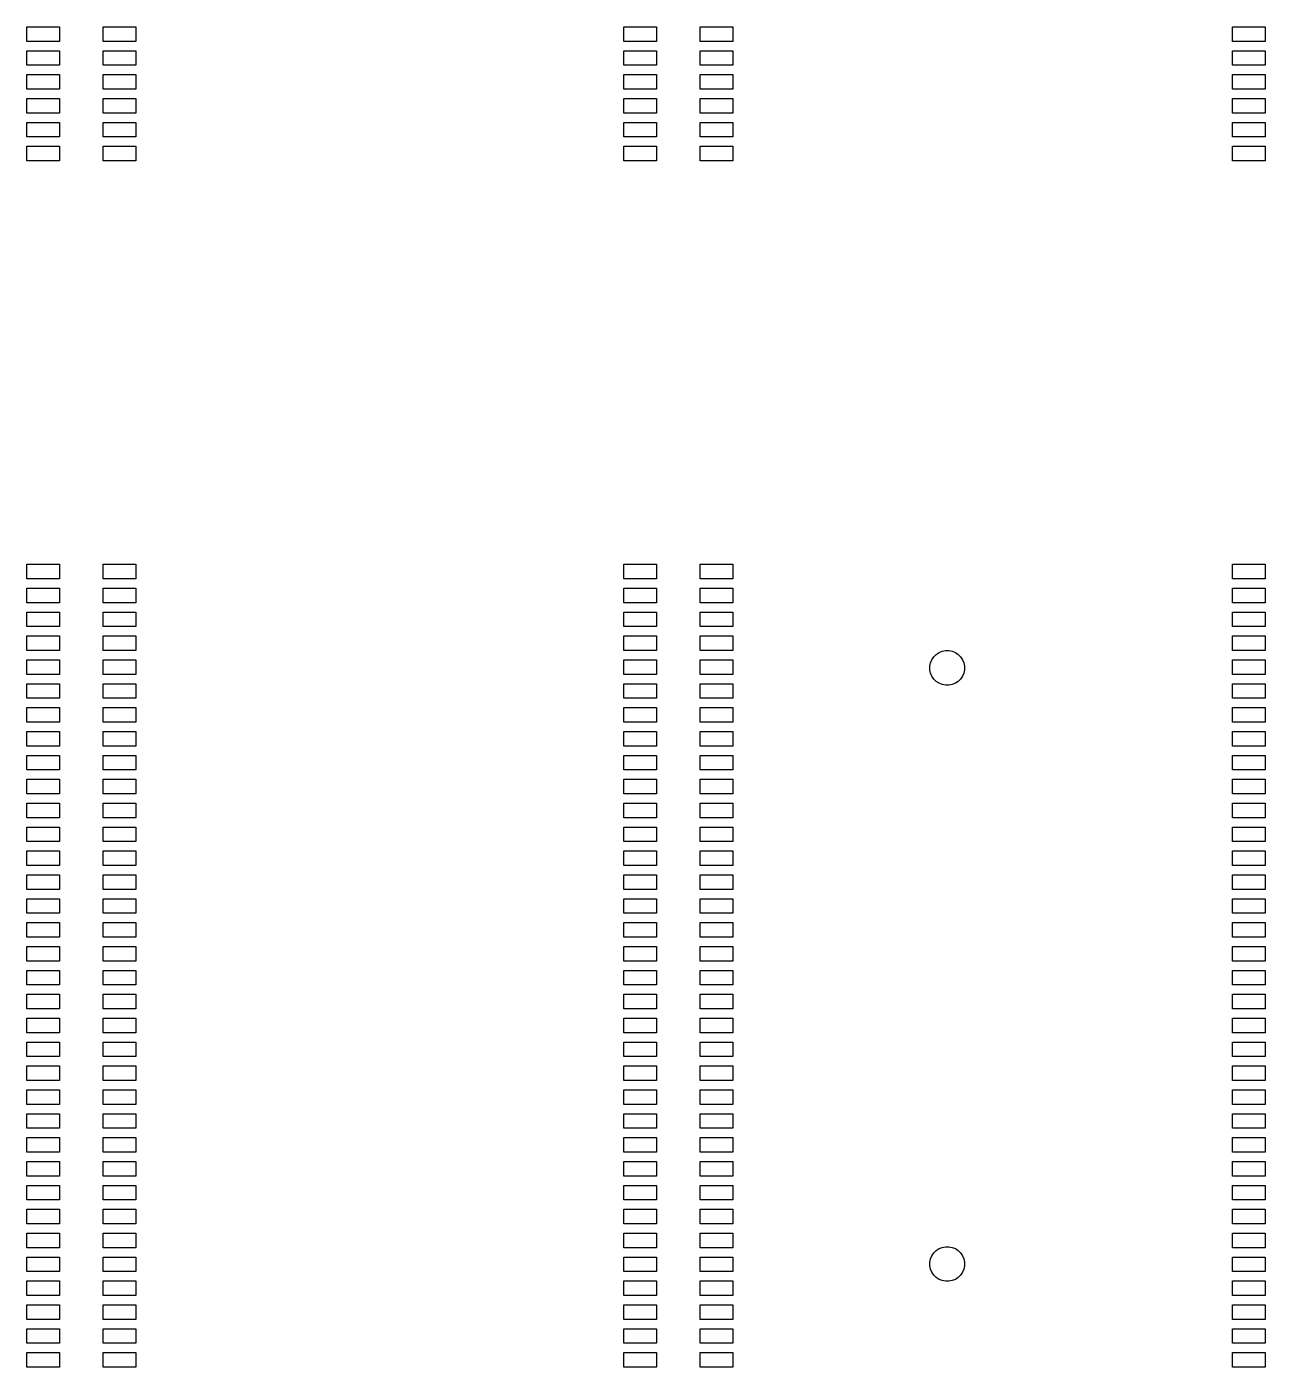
# Model space of a CAD drawing. Extents: x 2.4 to 21.3, y -21.6 to -2.
# Drawn here: x 12.224 to 14.267, y -6.508 to -4.299 of the extents above; entities that cross this region are included whole.
import ezdxf

# ---------------------------------------------------------------- set-up
doc = ezdxf.new("R2010")
doc.units = 0
doc.header["$MEASUREMENT"] = 0
doc.layers.add('BLACK', color=7, linetype='CONTINUOUS')

msp = doc.modelspace()

# ---------------------------------------------------------------- linework, layer by layer
at = {"layer": 'BLACK', "linetype": 'CONTINUOUS'}
for p, q in [((12.2244, -4.32264), (12.2244, -4.29862)), ((12.2244, -4.29862), (12.2784, -4.29862)), ((12.2784, -4.29862), (12.2784, -4.32264)), ((12.3505, -4.32264), (12.3505, -4.29862)), ((12.3505, -4.29862), (12.4044, -4.29862)), ((12.4044, -4.29862), (12.4044, -4.32264)), ((13.2087, -4.32264), (13.2087, -4.29862)), ((13.2087, -4.29862), (13.2626, -4.29862)), ((13.2626, -4.29862), (13.2626, -4.32264)), ((13.3347, -4.32264), (13.3347, -4.29862)), ((13.3347, -4.29862), (13.3887, -4.29862)), ((13.3887, -4.29862), (13.3887, -4.32264)), ((14.2126, -4.32264), (14.2126, -4.29862)), ((14.2126, -4.29862), (14.2665, -4.29862)), ((14.2665, -4.29862), (14.2665, -4.32264)), ((12.2784, -4.32264), (12.2244, -4.32264)), ((12.4044, -4.32264), (12.3505, -4.32264)), ((13.2626, -4.32264), (13.2087, -4.32264)), ((13.3887, -4.32264), (13.3347, -4.32264)), ((14.2665, -4.32264), (14.2126, -4.32264)), ((12.2244, -4.36201), (12.2244, -4.33799)), ((12.2244, -4.33799), (12.2784, -4.33799)), ((12.2784, -4.33799), (12.2784, -4.36201)), ((12.3505, -4.36201), (12.3505, -4.33799)), ((12.3505, -4.33799), (12.4044, -4.33799)), ((12.4044, -4.33799), (12.4044, -4.36201)), ((13.2087, -4.36201), (13.2087, -4.33799)), ((13.2087, -4.33799), (13.2626, -4.33799)), ((13.2626, -4.33799), (13.2626, -4.36201)), ((13.3347, -4.36201), (13.3347, -4.33799)), ((13.3347, -4.33799), (13.3887, -4.33799)), ((13.3887, -4.33799), (13.3887, -4.36201)), ((14.2126, -4.36201), (14.2126, -4.33799)), ((14.2126, -4.33799), (14.2665, -4.33799)), ((14.2665, -4.33799), (14.2665, -4.36201)), ((12.2784, -4.36201), (12.2244, -4.36201)), ((12.4044, -4.36201), (12.3505, -4.36201)), ((13.2626, -4.36201), (13.2087, -4.36201)), ((13.3887, -4.36201), (13.3347, -4.36201)), ((14.2665, -4.36201), (14.2126, -4.36201)), ((12.2244, -4.40138), (12.2244, -4.37736)), ((12.2244, -4.37736), (12.2784, -4.37736)), ((12.2784, -4.37736), (12.2784, -4.40138)), ((12.3505, -4.40138), (12.3505, -4.37736)), ((12.3505, -4.37736), (12.4044, -4.37736)), ((12.4044, -4.37736), (12.4044, -4.40138)), ((13.2087, -4.40138), (13.2087, -4.37736)), ((13.2087, -4.37736), (13.2626, -4.37736)), ((13.2626, -4.37736), (13.2626, -4.40138)), ((13.3347, -4.40138), (13.3347, -4.37736)), ((13.3347, -4.37736), (13.3887, -4.37736)), ((13.3887, -4.37736), (13.3887, -4.40138)), ((14.2126, -4.40138), (14.2126, -4.37736)), ((14.2126, -4.37736), (14.2665, -4.37736)), ((14.2665, -4.37736), (14.2665, -4.40138)), ((12.2784, -4.40138), (12.2244, -4.40138)), ((12.2244, -4.44075), (12.2244, -4.41673)), ((12.2244, -4.41673), (12.2784, -4.41673)), ((12.2784, -4.41673), (12.2784, -4.44075)), ((12.4044, -4.40138), (12.3505, -4.40138)), ((12.3505, -4.44075), (12.3505, -4.41673)), ((12.3505, -4.41673), (12.4044, -4.41673)), ((12.4044, -4.41673), (12.4044, -4.44075)), ((13.2626, -4.40138), (13.2087, -4.40138)), ((13.2087, -4.44075), (13.2087, -4.41673)), ((13.2087, -4.41673), (13.2626, -4.41673)), ((13.2626, -4.41673), (13.2626, -4.44075)), ((13.3887, -4.40138), (13.3347, -4.40138)), ((13.3347, -4.44075), (13.3347, -4.41673)), ((13.3347, -4.41673), (13.3887, -4.41673)), ((13.3887, -4.41673), (13.3887, -4.44075)), ((14.2665, -4.40138), (14.2126, -4.40138)), ((14.2126, -4.44075), (14.2126, -4.41673)), ((14.2126, -4.41673), (14.2665, -4.41673)), ((14.2665, -4.41673), (14.2665, -4.44075)), ((12.2784, -4.44075), (12.2244, -4.44075)), ((12.2244, -4.48012), (12.2244, -4.4561)), ((12.2244, -4.4561), (12.2784, -4.4561)), ((12.2784, -4.4561), (12.2784, -4.48012)), ((12.4044, -4.44075), (12.3505, -4.44075)), ((12.3505, -4.48012), (12.3505, -4.4561)), ((12.3505, -4.4561), (12.4044, -4.4561)), ((12.4044, -4.4561), (12.4044, -4.48012)), ((13.2626, -4.44075), (13.2087, -4.44075)), ((13.2087, -4.48012), (13.2087, -4.4561)), ((13.2087, -4.4561), (13.2626, -4.4561)), ((13.2626, -4.4561), (13.2626, -4.48012)), ((13.3887, -4.44075), (13.3347, -4.44075)), ((13.3347, -4.48012), (13.3347, -4.4561)), ((13.3347, -4.4561), (13.3887, -4.4561)), ((13.3887, -4.4561), (13.3887, -4.48012)), ((14.2665, -4.44075), (14.2126, -4.44075)), ((14.2126, -4.48012), (14.2126, -4.4561)), ((14.2126, -4.4561), (14.2665, -4.4561)), ((14.2665, -4.4561), (14.2665, -4.48012)), ((12.2784, -4.48012), (12.2244, -4.48012)), ((12.4044, -4.48012), (12.3505, -4.48012)), ((13.2626, -4.48012), (13.2087, -4.48012)), ((13.3887, -4.48012), (13.3347, -4.48012)), ((14.2665, -4.48012), (14.2126, -4.48012)), ((12.2244, -4.51949), (12.2244, -4.49547)), ((12.2244, -4.49547), (12.2784, -4.49547)), ((12.2784, -4.49547), (12.2784, -4.51949)), ((12.3505, -4.51949), (12.3505, -4.49547)), ((12.3505, -4.49547), (12.4044, -4.49547)), ((12.4044, -4.49547), (12.4044, -4.51949)), ((13.2087, -4.51949), (13.2087, -4.49547)), ((13.2087, -4.49547), (13.2626, -4.49547)), ((13.2626, -4.49547), (13.2626, -4.51949)), ((13.3347, -4.51949), (13.3347, -4.49547)), ((13.3347, -4.49547), (13.3887, -4.49547)), ((13.3887, -4.49547), (13.3887, -4.51949)), ((14.2126, -4.51949), (14.2126, -4.49547)), ((14.2126, -4.49547), (14.2665, -4.49547)), ((14.2665, -4.49547), (14.2665, -4.51949)), ((12.2784, -4.51949), (12.2244, -4.51949)), ((12.4044, -4.51949), (12.3505, -4.51949)), ((13.2626, -4.51949), (13.2087, -4.51949)), ((13.3887, -4.51949), (13.3347, -4.51949)), ((14.2665, -4.51949), (14.2126, -4.51949)), ((12.2244, -5.20846), (12.2244, -5.18445)), ((12.2244, -5.18445), (12.2784, -5.18445)), ((12.2784, -5.18445), (12.2784, -5.20846)), ((12.3505, -5.20846), (12.3505, -5.18445)), ((12.3505, -5.18445), (12.4044, -5.18445)), ((12.4044, -5.18445), (12.4044, -5.20846)), ((13.2087, -5.20846), (13.2087, -5.18445)), ((13.2087, -5.18445), (13.2626, -5.18445)), ((13.2626, -5.18445), (13.2626, -5.20846)), ((13.3347, -5.20846), (13.3347, -5.18445)), ((13.3347, -5.18445), (13.3887, -5.18445)), ((13.3887, -5.18445), (13.3887, -5.20846)), ((14.2126, -5.20846), (14.2126, -5.18445)), ((14.2126, -5.18445), (14.2665, -5.18445)), ((14.2665, -5.18445), (14.2665, -5.20846)), ((12.2784, -5.20846), (12.2244, -5.20846)), ((12.4044, -5.20846), (12.3505, -5.20846)), ((13.2626, -5.20846), (13.2087, -5.20846)), ((13.3887, -5.20846), (13.3347, -5.20846)), ((14.2665, -5.20846), (14.2126, -5.20846)), ((12.2244, -5.24783), (12.2244, -5.22382)), ((12.2244, -5.22382), (12.2784, -5.22382)), ((12.2784, -5.22382), (12.2784, -5.24783)), ((12.3505, -5.24783), (12.3505, -5.22382)), ((12.3505, -5.22382), (12.4044, -5.22382)), ((12.4044, -5.22382), (12.4044, -5.24783)), ((13.2087, -5.24783), (13.2087, -5.22382)), ((13.2087, -5.22382), (13.2626, -5.22382)), ((13.2626, -5.22382), (13.2626, -5.24783)), ((13.3347, -5.24783), (13.3347, -5.22382)), ((13.3347, -5.22382), (13.3887, -5.22382)), ((13.3887, -5.22382), (13.3887, -5.24783)), ((14.2126, -5.24783), (14.2126, -5.22382)), ((14.2126, -5.22382), (14.2665, -5.22382)), ((14.2665, -5.22382), (14.2665, -5.24783)), ((12.2784, -5.24783), (12.2244, -5.24783)), ((12.4044, -5.24783), (12.3505, -5.24783)), ((13.2626, -5.24783), (13.2087, -5.24783)), ((13.3887, -5.24783), (13.3347, -5.24783)), ((14.2665, -5.24783), (14.2126, -5.24783)), ((12.2244, -5.2872), (12.2244, -5.26319)), ((12.2244, -5.26319), (12.2784, -5.26319)), ((12.2784, -5.26319), (12.2784, -5.2872)), ((12.3505, -5.2872), (12.3505, -5.26319)), ((12.3505, -5.26319), (12.4044, -5.26319)), ((12.4044, -5.26319), (12.4044, -5.2872)), ((13.2087, -5.2872), (13.2087, -5.26319)), ((13.2087, -5.26319), (13.2626, -5.26319)), ((13.2626, -5.26319), (13.2626, -5.2872)), ((13.3347, -5.2872), (13.3347, -5.26319)), ((13.3347, -5.26319), (13.3887, -5.26319)), ((13.3887, -5.26319), (13.3887, -5.2872)), ((14.2126, -5.2872), (14.2126, -5.26319)), ((14.2126, -5.26319), (14.2665, -5.26319)), ((14.2665, -5.26319), (14.2665, -5.2872)), ((12.2784, -5.2872), (12.2244, -5.2872)), ((12.4044, -5.2872), (12.3505, -5.2872)), ((13.2626, -5.2872), (13.2087, -5.2872)), ((13.3887, -5.2872), (13.3347, -5.2872)), ((14.2665, -5.2872), (14.2126, -5.2872)), ((12.2244, -5.32657), (12.2244, -5.30256)), ((12.2244, -5.30256), (12.2784, -5.30256)), ((12.2784, -5.30256), (12.2784, -5.32657)), ((12.3505, -5.32657), (12.3505, -5.30256)), ((12.3505, -5.30256), (12.4044, -5.30256)), ((12.4044, -5.30256), (12.4044, -5.32657)), ((13.2087, -5.32657), (13.2087, -5.30256)), ((13.2087, -5.30256), (13.2626, -5.30256)), ((13.2626, -5.30256), (13.2626, -5.32657)), ((13.3347, -5.32657), (13.3347, -5.30256)), ((13.3347, -5.30256), (13.3887, -5.30256)), ((13.3887, -5.30256), (13.3887, -5.32657)), ((14.2126, -5.32657), (14.2126, -5.30256)), ((14.2126, -5.30256), (14.2665, -5.30256)), ((14.2665, -5.30256), (14.2665, -5.32657)), ((12.2784, -5.32657), (12.2244, -5.32657)), ((12.2244, -5.36594), (12.2244, -5.34193)), ((12.2244, -5.34193), (12.2784, -5.34193)), ((12.2784, -5.34193), (12.2784, -5.36594)), ((12.4044, -5.32657), (12.3505, -5.32657)), ((12.3505, -5.36594), (12.3505, -5.34193)), ((12.3505, -5.34193), (12.4044, -5.34193)), ((12.4044, -5.34193), (12.4044, -5.36594)), ((13.2626, -5.32657), (13.2087, -5.32657)), ((13.2087, -5.36594), (13.2087, -5.34193)), ((13.2087, -5.34193), (13.2626, -5.34193)), ((13.2626, -5.34193), (13.2626, -5.36594)), ((13.3887, -5.32657), (13.3347, -5.32657)), ((13.3347, -5.36594), (13.3347, -5.34193)), ((13.3347, -5.34193), (13.3887, -5.34193)), ((13.3887, -5.34193), (13.3887, -5.36594)), ((13.7147, -5.34699), (13.7168, -5.34179)), ((13.7168, -5.34179), (13.7199, -5.33712)), ((13.7199, -5.33712), (13.7239, -5.33314)), ((13.7239, -5.33314), (13.7286, -5.33002)), ((13.7286, -5.33002), (13.7338, -5.32787)), ((13.7338, -5.32787), (13.7393, -5.32677)), ((13.7393, -5.32677), (13.7449, -5.32677)), ((13.7449, -5.32677), (13.7504, -5.32787)), ((13.7504, -5.32787), (13.7556, -5.33002)), ((13.7556, -5.33002), (13.7603, -5.33314)), ((13.7603, -5.33314), (13.7643, -5.33712)), ((13.7643, -5.33712), (13.7674, -5.34179)), ((13.7674, -5.34179), (13.7696, -5.34699)), ((14.2665, -5.32657), (14.2126, -5.32657)), ((14.2126, -5.36594), (14.2126, -5.34193)), ((14.2126, -5.34193), (14.2665, -5.34193)), ((14.2665, -5.34193), (14.2665, -5.36594)), ((12.2784, -5.36594), (12.2244, -5.36594)), ((12.4044, -5.36594), (12.3505, -5.36594)), ((13.2626, -5.36594), (13.2087, -5.36594)), ((13.3887, -5.36594), (13.3347, -5.36594)), ((13.7136, -5.3525), (13.7147, -5.34699)), ((13.7136, -5.35813), (13.7136, -5.3525)), ((13.7147, -5.36364), (13.7136, -5.35813)), ((13.7168, -5.36884), (13.7147, -5.36364)), ((13.7696, -5.36364), (13.7674, -5.36884)), ((13.7696, -5.34699), (13.7707, -5.3525)), ((13.7707, -5.35813), (13.7696, -5.36364)), ((13.7707, -5.3525), (13.7707, -5.35813)), ((14.2665, -5.36594), (14.2126, -5.36594)), ((12.2244, -5.40531), (12.2244, -5.3813)), ((12.2244, -5.3813), (12.2784, -5.3813)), ((12.2784, -5.3813), (12.2784, -5.40531)), ((12.3505, -5.40531), (12.3505, -5.3813)), ((12.3505, -5.3813), (12.4044, -5.3813)), ((12.4044, -5.3813), (12.4044, -5.40531)), ((13.2087, -5.40531), (13.2087, -5.3813)), ((13.2087, -5.3813), (13.2626, -5.3813)), ((13.2626, -5.3813), (13.2626, -5.40531)), ((13.3347, -5.40531), (13.3347, -5.3813)), ((13.3347, -5.3813), (13.3887, -5.3813)), ((13.3887, -5.3813), (13.3887, -5.40531)), ((13.7199, -5.37351), (13.7168, -5.36884)), ((13.7239, -5.37749), (13.7199, -5.37351)), ((13.7286, -5.38061), (13.7239, -5.37749)), ((13.7338, -5.38276), (13.7286, -5.38061)), ((13.7393, -5.38386), (13.7338, -5.38276)), ((13.7449, -5.38386), (13.7393, -5.38386)), ((13.7504, -5.38276), (13.7449, -5.38386)), ((13.7556, -5.38061), (13.7504, -5.38276)), ((13.7603, -5.37749), (13.7556, -5.38061)), ((13.7643, -5.37351), (13.7603, -5.37749)), ((13.7674, -5.36884), (13.7643, -5.37351)), ((14.2126, -5.40531), (14.2126, -5.3813)), ((14.2126, -5.3813), (14.2665, -5.3813)), ((14.2665, -5.3813), (14.2665, -5.40531)), ((12.2784, -5.40531), (12.2244, -5.40531)), ((12.4044, -5.40531), (12.3505, -5.40531)), ((13.2626, -5.40531), (13.2087, -5.40531)), ((13.3887, -5.40531), (13.3347, -5.40531)), ((14.2665, -5.40531), (14.2126, -5.40531)), ((12.2244, -5.44469), (12.2244, -5.42067)), ((12.2244, -5.42067), (12.2784, -5.42067)), ((12.2784, -5.42067), (12.2784, -5.44469)), ((12.3505, -5.44469), (12.3505, -5.42067)), ((12.3505, -5.42067), (12.4044, -5.42067)), ((12.4044, -5.42067), (12.4044, -5.44469)), ((13.2087, -5.44469), (13.2087, -5.42067)), ((13.2087, -5.42067), (13.2626, -5.42067)), ((13.2626, -5.42067), (13.2626, -5.44469)), ((13.3347, -5.44469), (13.3347, -5.42067)), ((13.3347, -5.42067), (13.3887, -5.42067)), ((13.3887, -5.42067), (13.3887, -5.44469)), ((14.2126, -5.44469), (14.2126, -5.42067)), ((14.2126, -5.42067), (14.2665, -5.42067)), ((14.2665, -5.42067), (14.2665, -5.44469)), ((12.2784, -5.44469), (12.2244, -5.44469)), ((12.4044, -5.44469), (12.3505, -5.44469)), ((13.2626, -5.44469), (13.2087, -5.44469)), ((13.3887, -5.44469), (13.3347, -5.44469)), ((14.2665, -5.44469), (14.2126, -5.44469)), ((12.2244, -5.48406), (12.2244, -5.46004)), ((12.2244, -5.46004), (12.2784, -5.46004)), ((12.2784, -5.46004), (12.2784, -5.48406)), ((12.3505, -5.48406), (12.3505, -5.46004)), ((12.3505, -5.46004), (12.4044, -5.46004)), ((12.4044, -5.46004), (12.4044, -5.48406)), ((13.2087, -5.48406), (13.2087, -5.46004)), ((13.2087, -5.46004), (13.2626, -5.46004)), ((13.2626, -5.46004), (13.2626, -5.48406)), ((13.3347, -5.48406), (13.3347, -5.46004)), ((13.3347, -5.46004), (13.3887, -5.46004)), ((13.3887, -5.46004), (13.3887, -5.48406)), ((14.2126, -5.48406), (14.2126, -5.46004)), ((14.2126, -5.46004), (14.2665, -5.46004)), ((14.2665, -5.46004), (14.2665, -5.48406)), ((12.2784, -5.48406), (12.2244, -5.48406)), ((12.2244, -5.52343), (12.2244, -5.49941)), ((12.2244, -5.49941), (12.2784, -5.49941)), ((12.2784, -5.49941), (12.2784, -5.52343)), ((12.4044, -5.48406), (12.3505, -5.48406)), ((12.3505, -5.52343), (12.3505, -5.49941)), ((12.3505, -5.49941), (12.4044, -5.49941)), ((12.4044, -5.49941), (12.4044, -5.52343)), ((13.2626, -5.48406), (13.2087, -5.48406)), ((13.2087, -5.52343), (13.2087, -5.49941)), ((13.2087, -5.49941), (13.2626, -5.49941)), ((13.2626, -5.49941), (13.2626, -5.52343)), ((13.3887, -5.48406), (13.3347, -5.48406)), ((13.3347, -5.52343), (13.3347, -5.49941)), ((13.3347, -5.49941), (13.3887, -5.49941)), ((13.3887, -5.49941), (13.3887, -5.52343)), ((14.2665, -5.48406), (14.2126, -5.48406)), ((14.2126, -5.52343), (14.2126, -5.49941)), ((14.2126, -5.49941), (14.2665, -5.49941)), ((14.2665, -5.49941), (14.2665, -5.52343)), ((12.2784, -5.52343), (12.2244, -5.52343)), ((12.2244, -5.5628), (12.2244, -5.53878)), ((12.2244, -5.53878), (12.2784, -5.53878)), ((12.2784, -5.53878), (12.2784, -5.5628)), ((12.4044, -5.52343), (12.3505, -5.52343)), ((12.3505, -5.5628), (12.3505, -5.53878)), ((12.3505, -5.53878), (12.4044, -5.53878)), ((12.4044, -5.53878), (12.4044, -5.5628)), ((13.2626, -5.52343), (13.2087, -5.52343)), ((13.2087, -5.5628), (13.2087, -5.53878)), ((13.2087, -5.53878), (13.2626, -5.53878)), ((13.2626, -5.53878), (13.2626, -5.5628)), ((13.3887, -5.52343), (13.3347, -5.52343)), ((13.3347, -5.5628), (13.3347, -5.53878)), ((13.3347, -5.53878), (13.3887, -5.53878)), ((13.3887, -5.53878), (13.3887, -5.5628)), ((14.2665, -5.52343), (14.2126, -5.52343)), ((14.2126, -5.5628), (14.2126, -5.53878)), ((14.2126, -5.53878), (14.2665, -5.53878)), ((14.2665, -5.53878), (14.2665, -5.5628)), ((12.2784, -5.5628), (12.2244, -5.5628)), ((12.4044, -5.5628), (12.3505, -5.5628)), ((13.2626, -5.5628), (13.2087, -5.5628)), ((13.3887, -5.5628), (13.3347, -5.5628)), ((14.2665, -5.5628), (14.2126, -5.5628)), ((12.2244, -5.60217), (12.2244, -5.57815)), ((12.2244, -5.57815), (12.2784, -5.57815)), ((12.2784, -5.57815), (12.2784, -5.60217)), ((12.3505, -5.60217), (12.3505, -5.57815)), ((12.3505, -5.57815), (12.4044, -5.57815)), ((12.4044, -5.57815), (12.4044, -5.60217)), ((13.2087, -5.60217), (13.2087, -5.57815)), ((13.2087, -5.57815), (13.2626, -5.57815)), ((13.2626, -5.57815), (13.2626, -5.60217)), ((13.3347, -5.60217), (13.3347, -5.57815)), ((13.3347, -5.57815), (13.3887, -5.57815)), ((13.3887, -5.57815), (13.3887, -5.60217)), ((14.2126, -5.60217), (14.2126, -5.57815)), ((14.2126, -5.57815), (14.2665, -5.57815)), ((14.2665, -5.57815), (14.2665, -5.60217)), ((12.2784, -5.60217), (12.2244, -5.60217)), ((12.4044, -5.60217), (12.3505, -5.60217)), ((13.2626, -5.60217), (13.2087, -5.60217)), ((13.3887, -5.60217), (13.3347, -5.60217)), ((14.2665, -5.60217), (14.2126, -5.60217)), ((12.2244, -5.64154), (12.2244, -5.61752)), ((12.2244, -5.61752), (12.2784, -5.61752)), ((12.2784, -5.61752), (12.2784, -5.64154)), ((12.3505, -5.64154), (12.3505, -5.61752)), ((12.3505, -5.61752), (12.4044, -5.61752)), ((12.4044, -5.61752), (12.4044, -5.64154)), ((13.2087, -5.64154), (13.2087, -5.61752)), ((13.2087, -5.61752), (13.2626, -5.61752)), ((13.2626, -5.61752), (13.2626, -5.64154)), ((13.3347, -5.64154), (13.3347, -5.61752)), ((13.3347, -5.61752), (13.3887, -5.61752)), ((13.3887, -5.61752), (13.3887, -5.64154)), ((14.2126, -5.64154), (14.2126, -5.61752)), ((14.2126, -5.61752), (14.2665, -5.61752)), ((14.2665, -5.61752), (14.2665, -5.64154)), ((12.2784, -5.64154), (12.2244, -5.64154)), ((12.4044, -5.64154), (12.3505, -5.64154)), ((13.2626, -5.64154), (13.2087, -5.64154)), ((13.3887, -5.64154), (13.3347, -5.64154)), ((14.2665, -5.64154), (14.2126, -5.64154)), ((12.2244, -5.68091), (12.2244, -5.65689)), ((12.2244, -5.65689), (12.2784, -5.65689)), ((12.2784, -5.65689), (12.2784, -5.68091)), ((12.3505, -5.68091), (12.3505, -5.65689)), ((12.3505, -5.65689), (12.4044, -5.65689)), ((12.4044, -5.65689), (12.4044, -5.68091)), ((13.2087, -5.68091), (13.2087, -5.65689)), ((13.2087, -5.65689), (13.2626, -5.65689)), ((13.2626, -5.65689), (13.2626, -5.68091)), ((13.3347, -5.68091), (13.3347, -5.65689)), ((13.3347, -5.65689), (13.3887, -5.65689)), ((13.3887, -5.65689), (13.3887, -5.68091)), ((14.2126, -5.68091), (14.2126, -5.65689)), ((14.2126, -5.65689), (14.2665, -5.65689)), ((14.2665, -5.65689), (14.2665, -5.68091)), ((12.2784, -5.68091), (12.2244, -5.68091)), ((12.2244, -5.72028), (12.2244, -5.69626)), ((12.2244, -5.69626), (12.2784, -5.69626)), ((12.2784, -5.69626), (12.2784, -5.72028)), ((12.4044, -5.68091), (12.3505, -5.68091)), ((12.3505, -5.72028), (12.3505, -5.69626)), ((12.3505, -5.69626), (12.4044, -5.69626)), ((12.4044, -5.69626), (12.4044, -5.72028)), ((13.2626, -5.68091), (13.2087, -5.68091)), ((13.2087, -5.72028), (13.2087, -5.69626)), ((13.2087, -5.69626), (13.2626, -5.69626)), ((13.2626, -5.69626), (13.2626, -5.72028)), ((13.3887, -5.68091), (13.3347, -5.68091)), ((13.3347, -5.72028), (13.3347, -5.69626)), ((13.3347, -5.69626), (13.3887, -5.69626)), ((13.3887, -5.69626), (13.3887, -5.72028)), ((14.2665, -5.68091), (14.2126, -5.68091)), ((14.2126, -5.72028), (14.2126, -5.69626)), ((14.2126, -5.69626), (14.2665, -5.69626)), ((14.2665, -5.69626), (14.2665, -5.72028)), ((12.2784, -5.72028), (12.2244, -5.72028)), ((12.4044, -5.72028), (12.3505, -5.72028)), ((13.2626, -5.72028), (13.2087, -5.72028)), ((13.3887, -5.72028), (13.3347, -5.72028)), ((14.2665, -5.72028), (14.2126, -5.72028)), ((12.2244, -5.75965), (12.2244, -5.73563)), ((12.2244, -5.73563), (12.2784, -5.73563)), ((12.2784, -5.73563), (12.2784, -5.75965)), ((12.3505, -5.75965), (12.3505, -5.73563)), ((12.3505, -5.73563), (12.4044, -5.73563)), ((12.4044, -5.73563), (12.4044, -5.75965)), ((13.2087, -5.75965), (13.2087, -5.73563)), ((13.2087, -5.73563), (13.2626, -5.73563)), ((13.2626, -5.73563), (13.2626, -5.75965)), ((13.3347, -5.75965), (13.3347, -5.73563)), ((13.3347, -5.73563), (13.3887, -5.73563)), ((13.3887, -5.73563), (13.3887, -5.75965)), ((14.2126, -5.75965), (14.2126, -5.73563)), ((14.2126, -5.73563), (14.2665, -5.73563)), ((14.2665, -5.73563), (14.2665, -5.75965)), ((12.2784, -5.75965), (12.2244, -5.75965)), ((12.4044, -5.75965), (12.3505, -5.75965)), ((13.2626, -5.75965), (13.2087, -5.75965)), ((13.3887, -5.75965), (13.3347, -5.75965)), ((14.2665, -5.75965), (14.2126, -5.75965)), ((12.2244, -5.79902), (12.2244, -5.775)), ((12.2244, -5.775), (12.2784, -5.775)), ((12.2784, -5.775), (12.2784, -5.79902)), ((12.3505, -5.79902), (12.3505, -5.775)), ((12.3505, -5.775), (12.4044, -5.775)), ((12.4044, -5.775), (12.4044, -5.79902)), ((13.2087, -5.79902), (13.2087, -5.775)), ((13.2087, -5.775), (13.2626, -5.775)), ((13.2626, -5.775), (13.2626, -5.79902)), ((13.3347, -5.79902), (13.3347, -5.775)), ((13.3347, -5.775), (13.3887, -5.775)), ((13.3887, -5.775), (13.3887, -5.79902)), ((14.2126, -5.79902), (14.2126, -5.775)), ((14.2126, -5.775), (14.2665, -5.775)), ((14.2665, -5.775), (14.2665, -5.79902)), ((12.2784, -5.79902), (12.2244, -5.79902)), ((12.4044, -5.79902), (12.3505, -5.79902)), ((13.2626, -5.79902), (13.2087, -5.79902)), ((13.3887, -5.79902), (13.3347, -5.79902)), ((14.2665, -5.79902), (14.2126, -5.79902)), ((12.2244, -5.83839), (12.2244, -5.81437)), ((12.2244, -5.81437), (12.2784, -5.81437)), ((12.2784, -5.81437), (12.2784, -5.83839)), ((12.3505, -5.83839), (12.3505, -5.81437)), ((12.3505, -5.81437), (12.4044, -5.81437)), ((12.4044, -5.81437), (12.4044, -5.83839)), ((13.2087, -5.83839), (13.2087, -5.81437)), ((13.2087, -5.81437), (13.2626, -5.81437)), ((13.2626, -5.81437), (13.2626, -5.83839)), ((13.3347, -5.83839), (13.3347, -5.81437)), ((13.3347, -5.81437), (13.3887, -5.81437)), ((13.3887, -5.81437), (13.3887, -5.83839)), ((14.2126, -5.83839), (14.2126, -5.81437)), ((14.2126, -5.81437), (14.2665, -5.81437)), ((14.2665, -5.81437), (14.2665, -5.83839)), ((12.2784, -5.83839), (12.2244, -5.83839)), ((12.2244, -5.87776), (12.2244, -5.85374)), ((12.2244, -5.85374), (12.2784, -5.85374)), ((12.2784, -5.85374), (12.2784, -5.87776)), ((12.4044, -5.83839), (12.3505, -5.83839)), ((12.3505, -5.87776), (12.3505, -5.85374)), ((12.3505, -5.85374), (12.4044, -5.85374)), ((12.4044, -5.85374), (12.4044, -5.87776)), ((13.2626, -5.83839), (13.2087, -5.83839)), ((13.2087, -5.87776), (13.2087, -5.85374)), ((13.2087, -5.85374), (13.2626, -5.85374)), ((13.2626, -5.85374), (13.2626, -5.87776)), ((13.3887, -5.83839), (13.3347, -5.83839)), ((13.3347, -5.87776), (13.3347, -5.85374)), ((13.3347, -5.85374), (13.3887, -5.85374)), ((13.3887, -5.85374), (13.3887, -5.87776)), ((14.2665, -5.83839), (14.2126, -5.83839)), ((14.2126, -5.87776), (14.2126, -5.85374)), ((14.2126, -5.85374), (14.2665, -5.85374)), ((14.2665, -5.85374), (14.2665, -5.87776)), ((12.2784, -5.87776), (12.2244, -5.87776)), ((12.2244, -5.91713), (12.2244, -5.89311)), ((12.2244, -5.89311), (12.2784, -5.89311)), ((12.2784, -5.89311), (12.2784, -5.91713)), ((12.4044, -5.87776), (12.3505, -5.87776)), ((12.3505, -5.91713), (12.3505, -5.89311)), ((12.3505, -5.89311), (12.4044, -5.89311)), ((12.4044, -5.89311), (12.4044, -5.91713)), ((13.2626, -5.87776), (13.2087, -5.87776)), ((13.2087, -5.91713), (13.2087, -5.89311)), ((13.2087, -5.89311), (13.2626, -5.89311)), ((13.2626, -5.89311), (13.2626, -5.91713)), ((13.3887, -5.87776), (13.3347, -5.87776)), ((13.3347, -5.91713), (13.3347, -5.89311)), ((13.3347, -5.89311), (13.3887, -5.89311)), ((13.3887, -5.89311), (13.3887, -5.91713)), ((14.2665, -5.87776), (14.2126, -5.87776)), ((14.2126, -5.91713), (14.2126, -5.89311)), ((14.2126, -5.89311), (14.2665, -5.89311)), ((14.2665, -5.89311), (14.2665, -5.91713)), ((12.2784, -5.91713), (12.2244, -5.91713)), ((12.4044, -5.91713), (12.3505, -5.91713)), ((13.2626, -5.91713), (13.2087, -5.91713)), ((13.3887, -5.91713), (13.3347, -5.91713)), ((14.2665, -5.91713), (14.2126, -5.91713)), ((12.2244, -5.9565), (12.2244, -5.93248)), ((12.2244, -5.93248), (12.2784, -5.93248)), ((12.2784, -5.93248), (12.2784, -5.9565)), ((12.3505, -5.9565), (12.3505, -5.93248)), ((12.3505, -5.93248), (12.4044, -5.93248)), ((12.4044, -5.93248), (12.4044, -5.9565)), ((13.2087, -5.9565), (13.2087, -5.93248)), ((13.2087, -5.93248), (13.2626, -5.93248)), ((13.2626, -5.93248), (13.2626, -5.9565)), ((13.3347, -5.9565), (13.3347, -5.93248)), ((13.3347, -5.93248), (13.3887, -5.93248)), ((13.3887, -5.93248), (13.3887, -5.9565)), ((14.2126, -5.9565), (14.2126, -5.93248)), ((14.2126, -5.93248), (14.2665, -5.93248)), ((14.2665, -5.93248), (14.2665, -5.9565)), ((12.2784, -5.9565), (12.2244, -5.9565)), ((12.4044, -5.9565), (12.3505, -5.9565)), ((13.2626, -5.9565), (13.2087, -5.9565)), ((13.3887, -5.9565), (13.3347, -5.9565)), ((14.2665, -5.9565), (14.2126, -5.9565)), ((12.2244, -5.99587), (12.2244, -5.97185)), ((12.2244, -5.97185), (12.2784, -5.97185)), ((12.2784, -5.97185), (12.2784, -5.99587)), ((12.3505, -5.99587), (12.3505, -5.97185)), ((12.3505, -5.97185), (12.4044, -5.97185)), ((12.4044, -5.97185), (12.4044, -5.99587)), ((13.2087, -5.99587), (13.2087, -5.97185)), ((13.2087, -5.97185), (13.2626, -5.97185)), ((13.2626, -5.97185), (13.2626, -5.99587)), ((13.3347, -5.99587), (13.3347, -5.97185)), ((13.3347, -5.97185), (13.3887, -5.97185)), ((13.3887, -5.97185), (13.3887, -5.99587)), ((14.2126, -5.99587), (14.2126, -5.97185)), ((14.2126, -5.97185), (14.2665, -5.97185)), ((14.2665, -5.97185), (14.2665, -5.99587)), ((12.2784, -5.99587), (12.2244, -5.99587)), ((12.4044, -5.99587), (12.3505, -5.99587)), ((13.2626, -5.99587), (13.2087, -5.99587)), ((13.3887, -5.99587), (13.3347, -5.99587)), ((14.2665, -5.99587), (14.2126, -5.99587)), ((12.2244, -6.03524), (12.2244, -6.01122)), ((12.2244, -6.01122), (12.2784, -6.01122)), ((12.2784, -6.01122), (12.2784, -6.03524)), ((12.3505, -6.03524), (12.3505, -6.01122)), ((12.3505, -6.01122), (12.4044, -6.01122)), ((12.4044, -6.01122), (12.4044, -6.03524)), ((13.2087, -6.03524), (13.2087, -6.01122)), ((13.2087, -6.01122), (13.2626, -6.01122)), ((13.2626, -6.01122), (13.2626, -6.03524)), ((13.3347, -6.03524), (13.3347, -6.01122)), ((13.3347, -6.01122), (13.3887, -6.01122)), ((13.3887, -6.01122), (13.3887, -6.03524)), ((14.2126, -6.03524), (14.2126, -6.01122)), ((14.2126, -6.01122), (14.2665, -6.01122)), ((14.2665, -6.01122), (14.2665, -6.03524)), ((12.2784, -6.03524), (12.2244, -6.03524)), ((12.2244, -6.07461), (12.2244, -6.05059)), ((12.2244, -6.05059), (12.2784, -6.05059)), ((12.2784, -6.05059), (12.2784, -6.07461)), ((12.4044, -6.03524), (12.3505, -6.03524)), ((12.3505, -6.07461), (12.3505, -6.05059)), ((12.3505, -6.05059), (12.4044, -6.05059)), ((12.4044, -6.05059), (12.4044, -6.07461)), ((13.2626, -6.03524), (13.2087, -6.03524)), ((13.2087, -6.07461), (13.2087, -6.05059)), ((13.2087, -6.05059), (13.2626, -6.05059)), ((13.2626, -6.05059), (13.2626, -6.07461)), ((13.3887, -6.03524), (13.3347, -6.03524)), ((13.3347, -6.07461), (13.3347, -6.05059)), ((13.3347, -6.05059), (13.3887, -6.05059)), ((13.3887, -6.05059), (13.3887, -6.07461)), ((14.2665, -6.03524), (14.2126, -6.03524)), ((14.2126, -6.07461), (14.2126, -6.05059)), ((14.2126, -6.05059), (14.2665, -6.05059)), ((14.2665, -6.05059), (14.2665, -6.07461)), ((12.2784, -6.07461), (12.2244, -6.07461)), ((12.4044, -6.07461), (12.3505, -6.07461)), ((13.2626, -6.07461), (13.2087, -6.07461)), ((13.3887, -6.07461), (13.3347, -6.07461)), ((14.2665, -6.07461), (14.2126, -6.07461)), ((12.2244, -6.11398), (12.2244, -6.08996)), ((12.2244, -6.08996), (12.2784, -6.08996)), ((12.2784, -6.08996), (12.2784, -6.11398)), ((12.3505, -6.11398), (12.3505, -6.08996)), ((12.3505, -6.08996), (12.4044, -6.08996)), ((12.4044, -6.08996), (12.4044, -6.11398)), ((13.2087, -6.11398), (13.2087, -6.08996)), ((13.2087, -6.08996), (13.2626, -6.08996)), ((13.2626, -6.08996), (13.2626, -6.11398)), ((13.3347, -6.11398), (13.3347, -6.08996)), ((13.3347, -6.08996), (13.3887, -6.08996)), ((13.3887, -6.08996), (13.3887, -6.11398)), ((14.2126, -6.11398), (14.2126, -6.08996)), ((14.2126, -6.08996), (14.2665, -6.08996)), ((14.2665, -6.08996), (14.2665, -6.11398)), ((12.2784, -6.11398), (12.2244, -6.11398)), ((12.4044, -6.11398), (12.3505, -6.11398)), ((13.2626, -6.11398), (13.2087, -6.11398)), ((13.3887, -6.11398), (13.3347, -6.11398)), ((14.2665, -6.11398), (14.2126, -6.11398)), ((12.2244, -6.15335), (12.2244, -6.12933)), ((12.2244, -6.12933), (12.2784, -6.12933)), ((12.2784, -6.12933), (12.2784, -6.15335)), ((12.3505, -6.15335), (12.3505, -6.12933)), ((12.3505, -6.12933), (12.4044, -6.12933)), ((12.4044, -6.12933), (12.4044, -6.15335)), ((13.2087, -6.15335), (13.2087, -6.12933)), ((13.2087, -6.12933), (13.2626, -6.12933)), ((13.2626, -6.12933), (13.2626, -6.15335)), ((13.3347, -6.15335), (13.3347, -6.12933)), ((13.3347, -6.12933), (13.3887, -6.12933)), ((13.3887, -6.12933), (13.3887, -6.15335)), ((14.2126, -6.15335), (14.2126, -6.12933)), ((14.2126, -6.12933), (14.2665, -6.12933)), ((14.2665, -6.12933), (14.2665, -6.15335)), ((12.2784, -6.15335), (12.2244, -6.15335)), ((12.4044, -6.15335), (12.3505, -6.15335)), ((13.2626, -6.15335), (13.2087, -6.15335)), ((13.3887, -6.15335), (13.3347, -6.15335)), ((14.2665, -6.15335), (14.2126, -6.15335)), ((12.2244, -6.19272), (12.2244, -6.1687)), ((12.2244, -6.1687), (12.2784, -6.1687)), ((12.2784, -6.1687), (12.2784, -6.19272)), ((12.3505, -6.19272), (12.3505, -6.1687)), ((12.3505, -6.1687), (12.4044, -6.1687)), ((12.4044, -6.1687), (12.4044, -6.19272)), ((13.2087, -6.19272), (13.2087, -6.1687)), ((13.2087, -6.1687), (13.2626, -6.1687)), ((13.2626, -6.1687), (13.2626, -6.19272)), ((13.3347, -6.19272), (13.3347, -6.1687)), ((13.3347, -6.1687), (13.3887, -6.1687)), ((13.3887, -6.1687), (13.3887, -6.19272)), ((14.2126, -6.19272), (14.2126, -6.1687)), ((14.2126, -6.1687), (14.2665, -6.1687)), ((14.2665, -6.1687), (14.2665, -6.19272)), ((12.2784, -6.19272), (12.2244, -6.19272)), ((12.4044, -6.19272), (12.3505, -6.19272)), ((13.2626, -6.19272), (13.2087, -6.19272)), ((13.3887, -6.19272), (13.3347, -6.19272)), ((14.2665, -6.19272), (14.2126, -6.19272)), ((12.2244, -6.23209), (12.2244, -6.20807)), ((12.2244, -6.20807), (12.2784, -6.20807)), ((12.2784, -6.20807), (12.2784, -6.23209)), ((12.3505, -6.23209), (12.3505, -6.20807)), ((12.3505, -6.20807), (12.4044, -6.20807)), ((12.4044, -6.20807), (12.4044, -6.23209)), ((13.2087, -6.23209), (13.2087, -6.20807)), ((13.2087, -6.20807), (13.2626, -6.20807)), ((13.2626, -6.20807), (13.2626, -6.23209)), ((13.3347, -6.23209), (13.3347, -6.20807)), ((13.3347, -6.20807), (13.3887, -6.20807)), ((13.3887, -6.20807), (13.3887, -6.23209)), ((14.2126, -6.23209), (14.2126, -6.20807)), ((14.2126, -6.20807), (14.2665, -6.20807)), ((14.2665, -6.20807), (14.2665, -6.23209)), ((12.2784, -6.23209), (12.2244, -6.23209)), ((12.2244, -6.27146), (12.2244, -6.24744)), ((12.2244, -6.24744), (12.2784, -6.24744)), ((12.2784, -6.24744), (12.2784, -6.27146)), ((12.4044, -6.23209), (12.3505, -6.23209)), ((12.3505, -6.27146), (12.3505, -6.24744)), ((12.3505, -6.24744), (12.4044, -6.24744)), ((12.4044, -6.24744), (12.4044, -6.27146)), ((13.2626, -6.23209), (13.2087, -6.23209)), ((13.2087, -6.27146), (13.2087, -6.24744)), ((13.2087, -6.24744), (13.2626, -6.24744)), ((13.2626, -6.24744), (13.2626, -6.27146)), ((13.3887, -6.23209), (13.3347, -6.23209)), ((13.3347, -6.27146), (13.3347, -6.24744)), ((13.3347, -6.24744), (13.3887, -6.24744)), ((13.3887, -6.24744), (13.3887, -6.27146)), ((14.2665, -6.23209), (14.2126, -6.23209)), ((14.2126, -6.27146), (14.2126, -6.24744)), ((14.2126, -6.24744), (14.2665, -6.24744)), ((14.2665, -6.24744), (14.2665, -6.27146)), ((12.2784, -6.27146), (12.2244, -6.27146)), ((12.4044, -6.27146), (12.3505, -6.27146)), ((13.2626, -6.27146), (13.2087, -6.27146)), ((13.3887, -6.27146), (13.3347, -6.27146)), ((14.2665, -6.27146), (14.2126, -6.27146)), ((12.2244, -6.31083), (12.2244, -6.28681)), ((12.2244, -6.28681), (12.2784, -6.28681)), ((12.2784, -6.28681), (12.2784, -6.31083)), ((12.3505, -6.31083), (12.3505, -6.28681)), ((12.3505, -6.28681), (12.4044, -6.28681)), ((12.4044, -6.28681), (12.4044, -6.31083)), ((13.2087, -6.31083), (13.2087, -6.28681)), ((13.2087, -6.28681), (13.2626, -6.28681)), ((13.2626, -6.28681), (13.2626, -6.31083)), ((13.3347, -6.31083), (13.3347, -6.28681)), ((13.3347, -6.28681), (13.3887, -6.28681)), ((13.3887, -6.28681), (13.3887, -6.31083)), ((14.2126, -6.31083), (14.2126, -6.28681)), ((14.2126, -6.28681), (14.2665, -6.28681)), ((14.2665, -6.28681), (14.2665, -6.31083)), ((12.2784, -6.31083), (12.2244, -6.31083)), ((12.4044, -6.31083), (12.3505, -6.31083)), ((13.2626, -6.31083), (13.2087, -6.31083)), ((13.3887, -6.31083), (13.3347, -6.31083)), ((13.7199, -6.3194), (13.7239, -6.31543)), ((13.7239, -6.31543), (13.7286, -6.3123)), ((13.7286, -6.3123), (13.7338, -6.31015)), ((13.7338, -6.31015), (13.7393, -6.30906)), ((13.7393, -6.30906), (13.7449, -6.30906)), ((13.7449, -6.30906), (13.7504, -6.31015)), ((13.7504, -6.31015), (13.7556, -6.3123)), ((13.7556, -6.3123), (13.7603, -6.31543)), ((13.7603, -6.31543), (13.7643, -6.3194)), ((14.2665, -6.31083), (14.2126, -6.31083)), ((12.2244, -6.3502), (12.2244, -6.32618)), ((12.2244, -6.32618), (12.2784, -6.32618)), ((12.2784, -6.32618), (12.2784, -6.3502)), ((12.3505, -6.3502), (12.3505, -6.32618)), ((12.3505, -6.32618), (12.4044, -6.32618)), ((12.4044, -6.32618), (12.4044, -6.3502)), ((13.2087, -6.3502), (13.2087, -6.32618)), ((13.2087, -6.32618), (13.2626, -6.32618)), ((13.2626, -6.32618), (13.2626, -6.3502)), ((13.3347, -6.3502), (13.3347, -6.32618)), ((13.3347, -6.32618), (13.3887, -6.32618)), ((13.3887, -6.32618), (13.3887, -6.3502)), ((13.7136, -6.33479), (13.7147, -6.32927)), ((13.7136, -6.34041), (13.7136, -6.33479)), ((13.7147, -6.32927), (13.7168, -6.32408)), ((13.7168, -6.32408), (13.7199, -6.3194)), ((13.7643, -6.3194), (13.7674, -6.32408)), ((13.7674, -6.32408), (13.7696, -6.32927)), ((13.7696, -6.32927), (13.7707, -6.33479)), ((13.7707, -6.33479), (13.7707, -6.34041)), ((14.2126, -6.3502), (14.2126, -6.32618)), ((14.2126, -6.32618), (14.2665, -6.32618)), ((14.2665, -6.32618), (14.2665, -6.3502)), ((12.2784, -6.3502), (12.2244, -6.3502)), ((12.4044, -6.3502), (12.3505, -6.3502)), ((13.2626, -6.3502), (13.2087, -6.3502)), ((13.3887, -6.3502), (13.3347, -6.3502)), ((13.7147, -6.34592), (13.7136, -6.34041)), ((13.7168, -6.35112), (13.7147, -6.34592)), ((13.7199, -6.35579), (13.7168, -6.35112)), ((13.7239, -6.35977), (13.7199, -6.35579)), ((13.7286, -6.36289), (13.7239, -6.35977)), ((13.7603, -6.35977), (13.7556, -6.36289)), ((13.7643, -6.35579), (13.7603, -6.35977)), ((13.7674, -6.35112), (13.7643, -6.35579)), ((13.7696, -6.34592), (13.7674, -6.35112)), ((13.7707, -6.34041), (13.7696, -6.34592)), ((14.2665, -6.3502), (14.2126, -6.3502)), ((12.2244, -6.38957), (12.2244, -6.36555)), ((12.2244, -6.36555), (12.2784, -6.36555)), ((12.2784, -6.36555), (12.2784, -6.38957)), ((12.3505, -6.38957), (12.3505, -6.36555)), ((12.3505, -6.36555), (12.4044, -6.36555)), ((12.4044, -6.36555), (12.4044, -6.38957)), ((13.2087, -6.38957), (13.2087, -6.36555)), ((13.2087, -6.36555), (13.2626, -6.36555)), ((13.2626, -6.36555), (13.2626, -6.38957)), ((13.3347, -6.38957), (13.3347, -6.36555)), ((13.3347, -6.36555), (13.3887, -6.36555)), ((13.3887, -6.36555), (13.3887, -6.38957)), ((13.7338, -6.36504), (13.7286, -6.36289)), ((13.7393, -6.36614), (13.7338, -6.36504)), ((13.7449, -6.36614), (13.7393, -6.36614)), ((13.7504, -6.36504), (13.7449, -6.36614)), ((13.7556, -6.36289), (13.7504, -6.36504)), ((14.2126, -6.38957), (14.2126, -6.36555)), ((14.2126, -6.36555), (14.2665, -6.36555)), ((14.2665, -6.36555), (14.2665, -6.38957)), ((12.2784, -6.38957), (12.2244, -6.38957)), ((12.2244, -6.42894), (12.2244, -6.40492)), ((12.2244, -6.40492), (12.2784, -6.40492)), ((12.2784, -6.40492), (12.2784, -6.42894)), ((12.4044, -6.38957), (12.3505, -6.38957)), ((12.3505, -6.42894), (12.3505, -6.40492)), ((12.3505, -6.40492), (12.4044, -6.40492)), ((12.4044, -6.40492), (12.4044, -6.42894)), ((13.2626, -6.38957), (13.2087, -6.38957)), ((13.2087, -6.42894), (13.2087, -6.40492)), ((13.2087, -6.40492), (13.2626, -6.40492)), ((13.2626, -6.40492), (13.2626, -6.42894)), ((13.3887, -6.38957), (13.3347, -6.38957)), ((13.3347, -6.42894), (13.3347, -6.40492)), ((13.3347, -6.40492), (13.3887, -6.40492)), ((13.3887, -6.40492), (13.3887, -6.42894)), ((14.2665, -6.38957), (14.2126, -6.38957)), ((14.2126, -6.42894), (14.2126, -6.40492)), ((14.2126, -6.40492), (14.2665, -6.40492)), ((14.2665, -6.40492), (14.2665, -6.42894)), ((12.2784, -6.42894), (12.2244, -6.42894)), ((12.2244, -6.46831), (12.2244, -6.44429)), ((12.2244, -6.44429), (12.2784, -6.44429)), ((12.2784, -6.44429), (12.2784, -6.46831)), ((12.4044, -6.42894), (12.3505, -6.42894)), ((12.3505, -6.46831), (12.3505, -6.44429)), ((12.3505, -6.44429), (12.4044, -6.44429)), ((12.4044, -6.44429), (12.4044, -6.46831)), ((13.2626, -6.42894), (13.2087, -6.42894)), ((13.2087, -6.46831), (13.2087, -6.44429)), ((13.2087, -6.44429), (13.2626, -6.44429)), ((13.2626, -6.44429), (13.2626, -6.46831)), ((13.3887, -6.42894), (13.3347, -6.42894)), ((13.3347, -6.46831), (13.3347, -6.44429)), ((13.3347, -6.44429), (13.3887, -6.44429)), ((13.3887, -6.44429), (13.3887, -6.46831)), ((14.2665, -6.42894), (14.2126, -6.42894)), ((14.2126, -6.46831), (14.2126, -6.44429)), ((14.2126, -6.44429), (14.2665, -6.44429)), ((14.2665, -6.44429), (14.2665, -6.46831)), ((12.2784, -6.46831), (12.2244, -6.46831)), ((12.4044, -6.46831), (12.3505, -6.46831)), ((13.2626, -6.46831), (13.2087, -6.46831)), ((13.3887, -6.46831), (13.3347, -6.46831)), ((14.2665, -6.46831), (14.2126, -6.46831)), ((12.2244, -6.50768), (12.2244, -6.48366)), ((12.2244, -6.48366), (12.2784, -6.48366)), ((12.2784, -6.48366), (12.2784, -6.50768)), ((12.3505, -6.50768), (12.3505, -6.48366)), ((12.3505, -6.48366), (12.4044, -6.48366)), ((12.4044, -6.48366), (12.4044, -6.50768)), ((13.2087, -6.50768), (13.2087, -6.48366)), ((13.2087, -6.48366), (13.2626, -6.48366)), ((13.2626, -6.48366), (13.2626, -6.50768)), ((13.3347, -6.50768), (13.3347, -6.48366)), ((13.3347, -6.48366), (13.3887, -6.48366)), ((13.3887, -6.48366), (13.3887, -6.50768)), ((14.2126, -6.50768), (14.2126, -6.48366)), ((14.2126, -6.48366), (14.2665, -6.48366)), ((14.2665, -6.48366), (14.2665, -6.50768)), ((12.2784, -6.50768), (12.2244, -6.50768)), ((12.4044, -6.50768), (12.3505, -6.50768)), ((13.2626, -6.50768), (13.2087, -6.50768)), ((13.3887, -6.50768), (13.3347, -6.50768)), ((14.2665, -6.50768), (14.2126, -6.50768))]:
    msp.add_line(p, q, dxfattribs=at)

doc.saveas('drawing.dxf')
